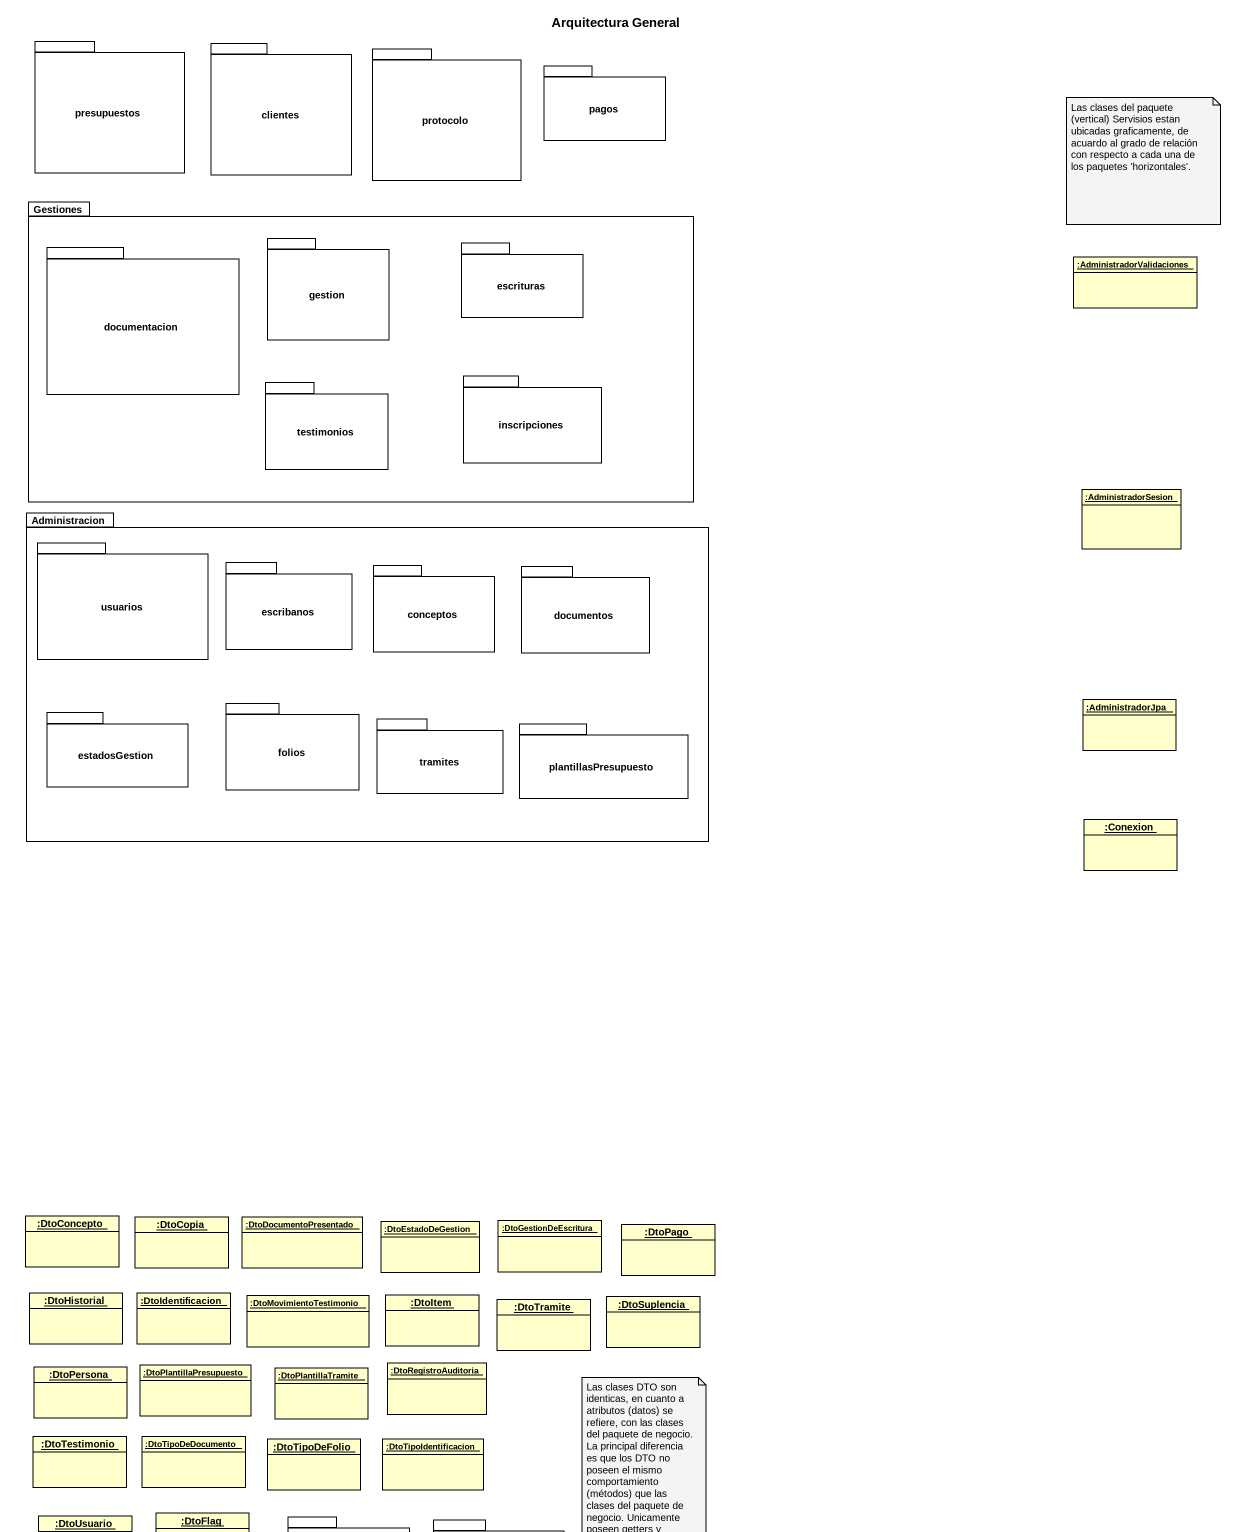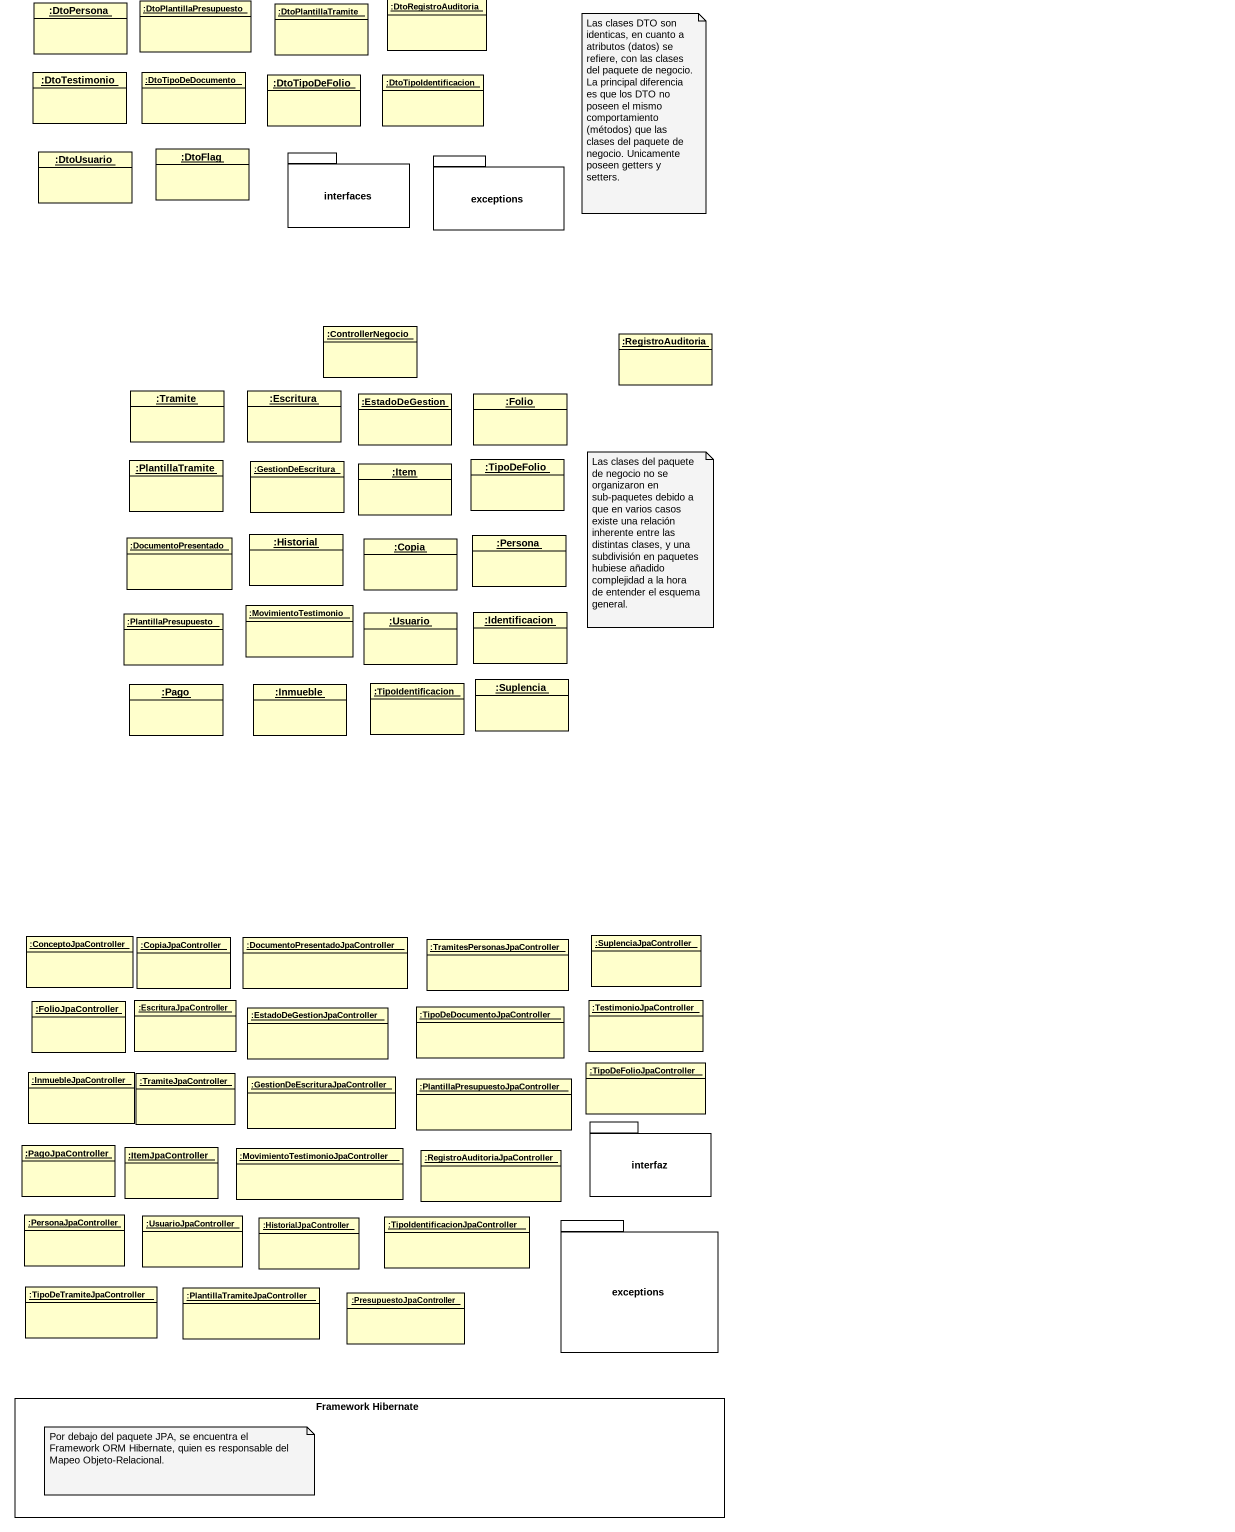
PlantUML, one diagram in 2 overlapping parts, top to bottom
@startuml
title Arquitectura General
allowmixing
hide circle
hide empty members
package presupuestos {
}
package clientes {
}
package protocolo {
}
package pagos {
}
package Gestiones {
  package documentacion {
  }
  package gestion {
  }
  package escrituras {
  }
  package testimonios {
  }
  package inscripciones {
  }
}
object ":AdministradorValidaciones" as AdministradorValidaciones
package Administracion {
  package usuarios {
  }
  package escribanos {
  }
  package conceptos {
  }
  package documentos {
  }
  package estadosGestion {
  }
  package folios {
  }
  package tramites {
  }
  package plantillasPresupuesto {
  }
}
object ":AdministradorSesion" as AdministradorSesion
object ":AdministradorJpa" as AdministradorJpa
object ":Conexion" as Conexion
object ":DtoConcepto" as DtoConcepto
object ":DtoCopia" as DtoCopia
object ":DtoDocumentoPresentado" as DtoDocumentoPresentado
object ":DtoEstadoDeGestion" as DtoEstadoDeGestion
object ":DtoGestionDeEscritura" as DtoGestionDeEscritura
object ":DtoPago" as DtoPago
object ":DtoHistorial" as DtoHistorial
object ":DtoIdentificacion" as DtoIdentificacion
object ":DtoMovimientoTestimonio" as DtoMovimientoTestimonio
object ":DtoItem" as DtoItem
object ":DtoTramite" as DtoTramite
object ":DtoSuplencia" as DtoSuplencia
object ":DtoPersona" as DtoPersona
object ":DtoPlantillaPresupuesto" as DtoPlantillaPresupuesto
object ":DtoPlantillaTramite" as DtoPlantillaTramite
object ":DtoRegistroAuditoria" as DtoRegistroAuditoria
object ":DtoTestimonio" as DtoTestimonio
object ":DtoTipoDeDocumento" as DtoTipoDeDocumento
object ":DtoTipoDeFolio" as DtoTipoDeFolio
object ":DtoTipoIdentificacion" as DtoTipoIdentificacion
object ":DtoUsuario" as DtoUsuario
object ":DtoFlag" as DtoFlag
package interfaces {
}
package exceptions {
}
object ":ControllerNegocio" as ControllerNegocio
object ":RegistroAuditoria" as RegistroAuditoria
object ":Tramite" as Tramite
object ":Escritura" as Escritura
object ":EstadoDeGestion" as EstadoDeGestion
object ":Folio" as Folio
object ":PlantillaTramite" as PlantillaTramite
object ":GestionDeEscritura" as GestionDeEscritura
object ":Item" as Item
object ":TipoDeFolio" as TipoDeFolio
object ":DocumentoPresentado" as DocumentoPresentado
object ":Historial" as Historial
object ":Copia" as Copia
object ":Persona" as Persona
object ":PlantillaPresupuesto" as PlantillaPresupuesto
object ":MovimientoTestimonio" as MovimientoTestimonio
object ":Usuario" as Usuario
object ":Identificacion" as Identificacion
object ":Suplencia" as Suplencia
object ":Pago" as Pago
object ":Inmueble" as Inmueble
object ":TipoIdentificacion" as TipoIdentificacion
object ":ConceptoJpaController" as ConceptoJpaController
object ":CopiaJpaController" as CopiaJpaController
object ":DocumentoPresentadoJpaController" as DocumentoPresentadoJpaContro
object ":TramitesPersonasJpaController" as TramitesPersonasJpaControlle
object ":SuplenciaJpaController" as SuplenciaJpaController
object ":FolioJpaController" as FolioJpaController
object ":EscrituraJpaController" as EscrituraJpaController
object ":EstadoDeGestionJpaController" as EstadoDeGestionJpaController
object ":TipoDeDocumentoJpaController" as TipoDeDocumentoJpaController
object ":TestimonioJpaController" as TestimonioJpaController
object ":InmuebleJpaController" as InmuebleJpaController
object ":TramiteJpaController" as TramiteJpaController
object ":GestionDeEscrituraJpaController" as GestionDeEscrituraJpaControl
object ":PlantillaPresupuestoJpaController" as PlantillaPresupuestoJpaContr
object ":TipoDeFolioJpaController" as TipoDeFolioJpaController
object ":PagoJpaController" as PagoJpaController
package interfaz {
}
object ":ItemJpaController" as ItemJpaController
object ":MovimientoTestimonioJpaController" as MovimientoTestimonioJpaContr
object ":RegistroAuditoriaJpaController" as RegistroAuditoriaJpaControll
object ":PersonaJpaController" as PersonaJpaController
object ":UsuarioJpaController" as UsuarioJpaController
object ":HistorialJpaController" as HistorialJpaController
object ":TipoIdentificacionJpaController" as TipoIdentificacionJpaControl
package "exceptions" as exceptions_2 {
}
object ":TipoDeTramiteJpaController" as TipoDeTramiteJpaController
object ":PlantillaTramiteJpaController" as PlantillaTramiteJpaControlle
object ":PresupuestoJpaController" as PresupuestoJpaController
rectangle "Framework Hibernate" as Framework_Hibernate
note as N1
  Las clases del paquete (vertical) Servisios estan ubicadas graficamente, de acuardo al grado de relación con respecto a cada una de los paquetes 'horizontales'.
end note
note as N2
  Las clases DTO son identicas, en cuanto a atributos (datos) se refiere, con las clases del paquete de negocio. La principal diferencia es que los DTO no poseen el mismo comportamiento (métodos) que las clases del paquete de negocio. Unicamente poseen getters y setters.
end note
note as N3
  Las clases del paquete de negocio no se organizaron en sub-paquetes debido a que en varios casos existe una relación inherente entre las distintas clases, y una subdivisión en paquetes hubiese añadido complejidad a la hora de entender el esquema general.
end note
note as N4
  Por debajo del paquete JPA, se encuentra el Framework ORM Hibernate, quien es responsable del Mapeo Objeto-Relacional.
end note
@enduml
